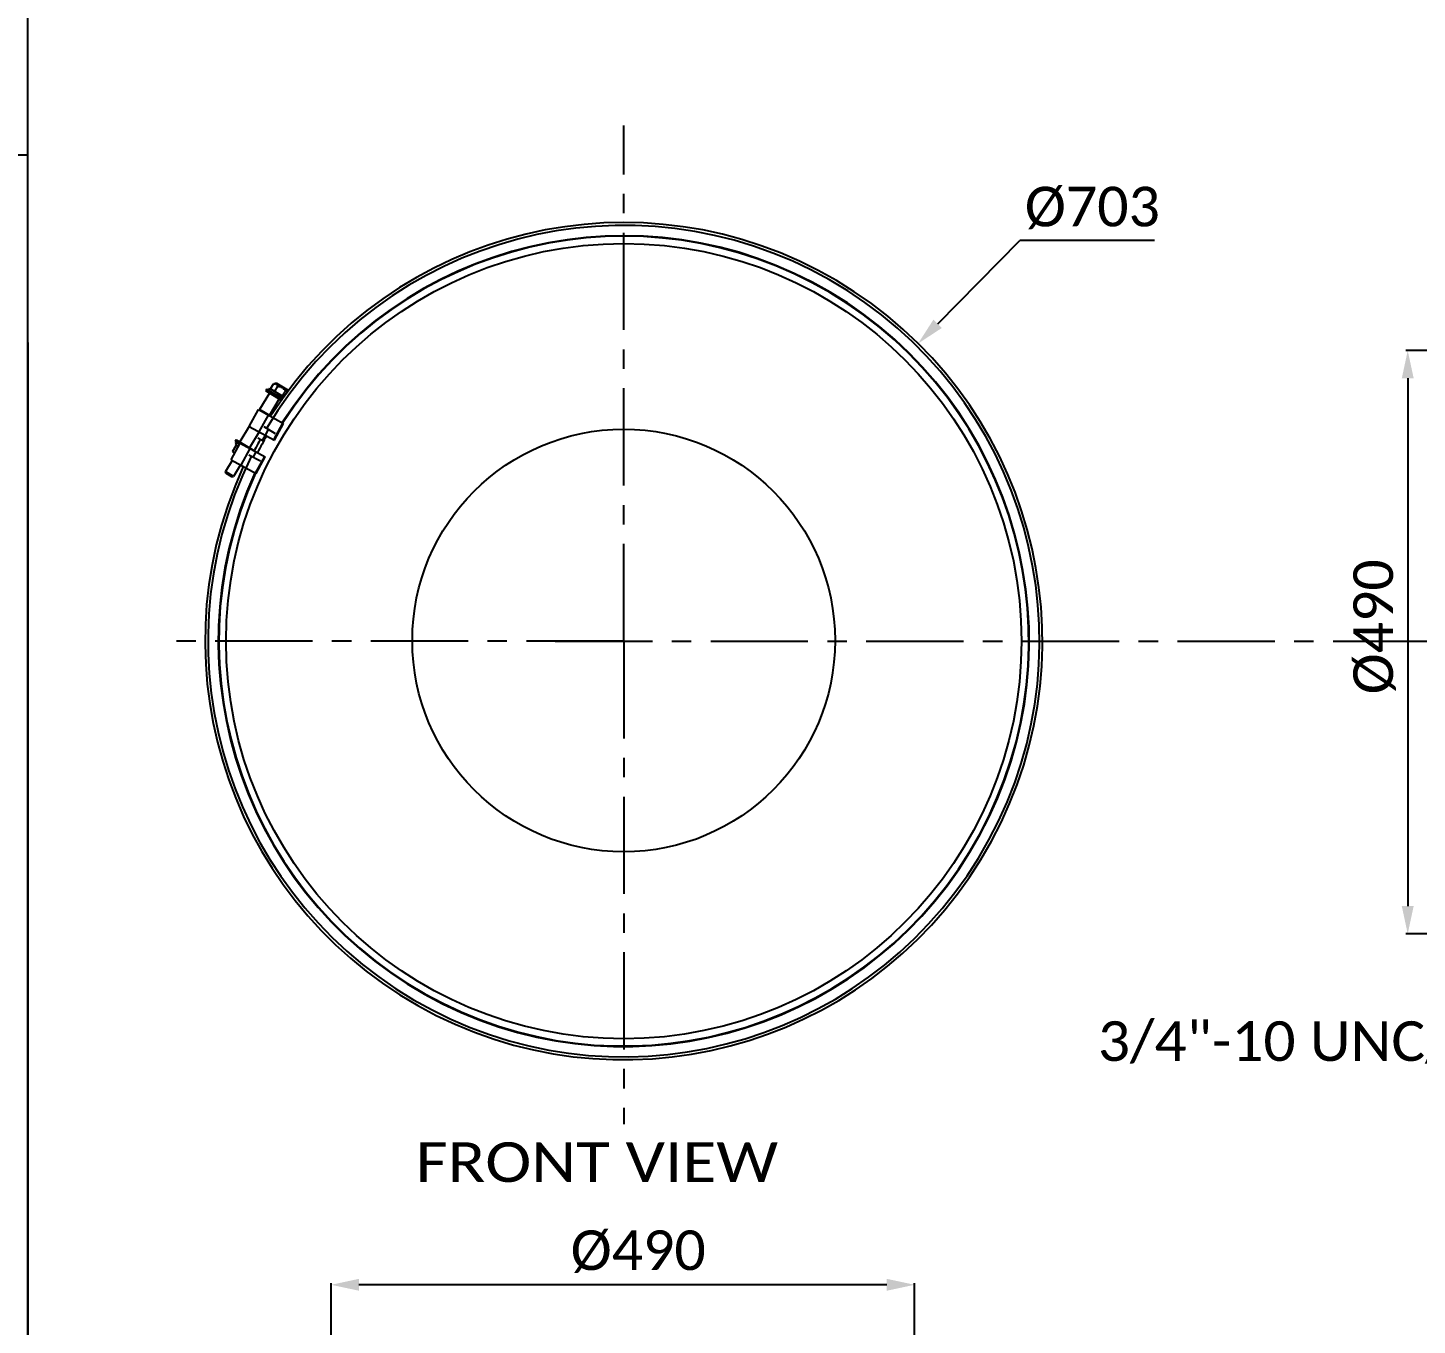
# Model space of a CAD drawing. Header units: millimetres. Extents: x 0 to 7169, y -1866 to 3918.
# Drawn here: x 3796 to 4963, y 290 to 1380 of the extents above; entities that cross this region are included whole.
import ezdxf
from ezdxf.enums import TextEntityAlignment as Align

# ---------------------------------------------------------------- set-up
doc = ezdxf.new("R2010")
doc.units = ezdxf.units.MM
doc.header["$LTSCALE"] = 217.8
doc.header["$PDMODE"] = 3
doc.header["$PDSIZE"] = 8
doc.linetypes.add('CENTER', pattern=[0.6, 0.375, -0.075, 0.075, -0.075])
doc.layers.get('0').update_dxf_attribs({"linetype": 'CONTINUOUS'})
doc.layers.get('Defpoints').update_dxf_attribs({"linetype": 'CONTINUOUS'})
doc.layers.add('00_BUW_DATUM', color=7, linetype='CONTINUOUS')
doc.layers.add('02___PRT_ALL_AXES', color=7, linetype='CONTINUOUS')
doc.styles.get("Standard").update_dxf_attribs({"font": 'calibri.ttf'})
doc.dimstyles.new('DIMSTYLE_1', dxfattribs={"dimtxt": 33.333333, "dimasz": 23.333333, "dimexe": 1.5, "dimexo": 1, "dimtad": 1, "dimdec": 0, "dimdsep": 46, "dimtxsty": 'Standard', "dimblk": '_FILLED', "dimblk1": '_FILLED', "dimblk2": '_FILLED', "dimcen": 0.09, "dimazin": 2, "dimtp": 0.01, "dimtm": 0.01, "dimtfac": 1, "dimtdec": 0, "dimtofl": 0, "dimtmove": 0, "dimatfit": 1, "dimldrblk": '_FILLED', "dimfxl": 1, "dimtolj": 1, "dimarcsym": 0})
doc.dimstyles.new('DIMSTYLE_2', dxfattribs={"dimtxt": 33.333333, "dimasz": 23.333333, "dimexe": 1.5, "dimexo": 1, "dimgap": 1.25, "dimtad": 1, "dimdsep": 46, "dimtxsty": 'Standard', "dimblk": '_FILLED', "dimblk1": '_FILLED', "dimblk2": '_FILLED', "dimcen": 0.09, "dimazin": 2, "dimtp": 0.01, "dimtm": 0.01, "dimtfac": 1, "dimtofl": 0, "dimtmove": 0, "dimatfit": 3, "dimldrblk": '_FILLED', "dimfxl": 1, "dimtolj": 1, "dimarcsym": 0})

# ---------------------------------------------------------------- blocks, each defined once
blk = doc.blocks.new('_FILLED')
at = {"color": 0, "linetype": 'ByBlock'}
blk.add_solid([(0, 0), (-1, 0.214), (-1, -0.214)], dxfattribs=at)
blk = doc.blocks.new('*D161')
at = {"color": 0, "linetype": 'Continuous', "lineweight": -2}
for p in [(4560.2, 1131.6), (4742.4, 1201.6)]:
    blk.add_line(p, (4629.3, 1201.6), dxfattribs=at)
at = {"color": 0, "linetype": 'Continuous'}
for p, q in [((4296.5, 865), (4296.7, 865)), ((4296.6, 864.9), (4296.6, 865.1))]:
    blk.add_line(p, q, dxfattribs=at)
at = {"layer": 'Defpoints', "color": 0}
for p in [(4543.8, 1115), (4049.4, 614.9)]:
    blk.add_point(p, dxfattribs=at)
at = {"color": 0, "linetype": 'ByBlock', "lineweight": -2, "xscale": 23.3333333333, "yscale": 23.3333333333, "zscale": 23.3333333333, "rotation": 225.329747817402}
blk.add_blockref('_FILLED', (4543.8, 1115), dxfattribs=at)
at = {"color": 0, "insert": (4633.4, 1246.7), "char_height": 33.33, "attachment_point": 1, "line_spacing_factor": 0.9}
blk.add_mtext('\\A1;%%c703', dxfattribs=at)
blk = doc.blocks.new('*D177')
at = {"color": 0, "linetype": 'Continuous', "lineweight": -2}
for p, q in [((5440.5, 1109.1), (4953.5, 1109.1)), ((4955, 1085.8), (4955, 642.4)), ((5440.5, 619.1), (4953.5, 619.1))]:
    blk.add_line(p, q, dxfattribs=at)
at = {"layer": 'Defpoints', "color": 0}
for p in [(5441.5, 1109.1), (4955, 619.1), (5441.5, 619.1)]:
    blk.add_point(p, dxfattribs=at)
at = {"color": 0, "linetype": 'ByBlock', "lineweight": -2, "xscale": 23.3333333333, "yscale": 23.3333333333, "zscale": 23.3333333333}
for p, rotation in [((4955, 1109.1), 90), ((4955, 619.1), 270)]:
    blk.add_blockref('_FILLED', p, dxfattribs=dict(at, rotation=rotation))
at = {"color": 0, "insert": (4909.3, 877), "char_height": 33.33, "attachment_point": 2, "rotation": 90, "line_spacing_factor": 0.9}
blk.add_mtext('\\A1;%%c490', dxfattribs=at)
blk = doc.blocks.new('*D316')
at = {"color": 0, "linetype": 'Continuous', "lineweight": -2}
for p, q in [((4050.8, -161.2), (4050.8, 325.8)), ((4517.5, 324.3), (4074.1, 324.3)), ((4540.8, -161.2), (4540.8, 325.8))]:
    blk.add_line(p, q, dxfattribs=at)
at = {"layer": 'Defpoints', "color": 0}
for p in [(4050.8, 324.3), (4050.8, -162.2), (4540.8, -162.2)]:
    blk.add_point(p, dxfattribs=at)
at = {"color": 0, "linetype": 'ByBlock', "lineweight": -2, "xscale": 23.3333333333, "yscale": 23.3333333333, "zscale": 23.3333333333, "rotation": 180}
blk.add_blockref('_FILLED', (4050.8, 324.3), dxfattribs=at)
at = {"color": 0, "linetype": 'ByBlock', "lineweight": -2, "xscale": 23.3333333333, "yscale": 23.3333333333, "zscale": 23.3333333333}
blk.add_blockref('_FILLED', (4540.8, 324.3), dxfattribs=at)
at = {"color": 0, "insert": (4308.7, 370), "char_height": 33.33, "attachment_point": 2, "line_spacing_factor": 0.9}
blk.add_mtext('\\A1;%%c490', dxfattribs=at)

msp = doc.modelspace()

# ---------------------------------------------------------------- linework, layer by layer
at = {"color": 0, "linetype": 'Continuous'}
for p, q in [((3796.019, 1115.979), (3796.019, 3918.057)), ((3796.019, -1866.261), (3796.019, 1115.979)), ((3796.019, 1115.979), (3796.019, -1686.098))]:
    msp.add_line(p, q, dxfattribs=at)
at = {"color": 7, "linetype": 'Continuous'}
msp.add_line((0, 1273.561), (3796.019, 1273.561), dxfattribs=at)
at = {"linetype": 'Continuous'}
for p, q in [((3996.857, 1076.648), (3995.977, 1075.194)), ((4009.071, 1067.26), (3995.977, 1075.194)), ((3996.857, 1076.648), (4010.037, 1068.662)), ((3999.073, 1077.411), (3998.14, 1075.871)), ((3999.073, 1077.411), (4011.061, 1070.147)), ((3999.926, 1076.894), (4002.51, 1081.159)), ((4002.743, 1081.222), (4002.695, 1081.209)), ((4004.994, 1081.774), (4002.742, 1081.221)), ((4003.37, 1074.807), (4005.955, 1079.072)), ((4004.995, 1081.773), (4014.739, 1075.869)), ((4009.787, 1070.919), (4012.372, 1075.184)), ((4014.739, 1075.869), (4014.886, 1075.269)), ((3998.97, 1073.381), (3990.679, 1059.697)), ((4007.196, 1068.397), (3998.904, 1054.713)), ((3982.027, 1045.386), (3989.678, 1059.438)), ((3989.678, 1059.438), (4010.818, 1047.927)), ((3990.474, 1040.786), (3998.125, 1054.838)), ((4000.159, 1053.952), (3990.679, 1059.697)), ((3992.817, 1058.401), (3992.51, 1057.896)), ((3999.659, 1054.255), (3999.544, 1054.066)), ((3982.2, 1045.703), (3974.096, 1032.329)), ((3982.027, 1045.386), (4003.166, 1033.875)), ((3990.468, 1040.79), (3982.322, 1027.344)), ((3995.525, 1038.035), (3998.077, 1042.722)), ((4002.665, 1034.147), (4010.317, 1048.199)), ((4003.166, 1033.875), (4010.818, 1047.927)), ((3966.724, 1017.282), (3974.375, 1031.334)), ((3971.102, 1034.142), (3970.221, 1032.688)), ((3973.899, 1030.46), (3970.221, 1032.688)), ((3971.504, 1031.911), (3970.572, 1030.372)), ((3973.037, 1028.877), (3970.572, 1030.372)), ((3971.102, 1034.142), (3986.438, 1024.85)), ((3974.375, 1031.334), (3995.514, 1019.823)), ((3995.525, 1038.036), (3992.767, 1033.484)), ((3996.62, 1037.389), (3995.796, 1037.888)), ((3967.61, 1016.8), (3961.983, 1007.514)), ((3966.724, 1017.282), (3987.863, 1005.771)), ((3975.17, 1012.683), (3982.822, 1026.734)), ((3985.322, 1019.297), (3987.874, 1023.984)), ((3987.362, 1006.044), (3995.014, 1020.096)), ((3987.863, 1005.771), (3995.514, 1019.823)), ((3962.32, 1006.14), (3961.983, 1007.514)), ((3968.825, 1003.368), (3961.983, 1007.514)), ((3967.452, 1003.031), (3962.32, 1006.14)), ((3974.643, 1012.97), (3968.825, 1003.368)), ((3967.452, 1003.031), (3968.825, 1003.368))]:
    msp.add_line(p, q, dxfattribs=at)
msp.add_circle((4296.489, 865.493), 177.5)
for points, knots in [([(4002.51, 1081.159), (4002.907, 1081.242), (4003.669, 1081.349), (4004.813, 1081.073), (4005.587, 1080.187), (4005.845, 1079.462), (4005.955, 1079.072)], [0, 0, 0, 0, 0.26524575, 0.49999681, 0.73475981, 1, 1, 1, 1]), ([(4005.955, 1079.072), (4006.605, 1079.019), (4007.902, 1078.826), (4009.738, 1078.076), (4011.253, 1076.796), (4012.024, 1075.736), (4012.372, 1075.184)], [0, 0, 0, 0, 0.25017087, 0.49999558, 0.74983195, 1, 1, 1, 1]), ([(4012.372, 1075.184), (4012.588, 1075.246), (4013.008, 1075.345), (4013.626, 1075.389), (4014.194, 1075.277), (4014.506, 1075.07), (4014.633, 1074.946)], [0, 0, 0, 0, 0.28387876, 0.54207968, 0.77575923, 1, 1, 1, 1])]:
    msp.add_open_spline(points, degree=3, knots=knots, dxfattribs=at)
at = {"layer": '00_BUW_DATUM', "linetype": 'Continuous'}
for p, q in [((3968.201, 1024.536), (3971.123, 1029.359)), ((3971.123, 1029.359), (3971.244, 1029.357)), ((3971.244, 1029.357), (3972.282, 1029.335)), ((3968.201, 1024.536), (3968.258, 1024.429)), ((3968.758, 1023.519), (3968.258, 1024.429)), ((3969.782, 1022.899), (3968.758, 1023.519))]:
    msp.add_line(p, q, dxfattribs=at)
msp.add_arc((3970.793, 1025.358), 2.626, 238.839378, 247.732857, dxfattribs=at)
for points in [[(3971.244, 1029.357), (3971.55, 1029.351), (3972.146, 1029.294), (3972.711, 1029.075), (3972.957, 1028.926)], [(3968.258, 1024.429), (3968.406, 1024.161), (3968.732, 1023.659), (3969.187, 1023.259), (3969.434, 1023.11)]]:
    msp.add_open_spline(points, degree=3, knots=[0, 0, 0, 0, 0.51528736, 1, 1, 1, 1], dxfattribs=at)
at = {"layer": '02___PRT_ALL_AXES', "linetype": 'CENTER'}
for p, q in [((4296.489, 864.993), (4296.489, 1298.089)), ((4296.489, 864.993), (3911.556, 864.993)), ((4238.898, 864.993), (6831.845, 864.993)), ((4296.489, 864.993), (4296.489, 459.212))]:
    msp.add_line(p, q, dxfattribs=at)
at = {"layer": '02___PRT_ALL_AXES', "linetype": 'Continuous'}
for p, q in [((4004.018, 1039.185), (3994.474, 1044.867)), ((3994.179, 1032.701), (3989.099, 1035.518)), ((3991.517, 1016.226), (3981.564, 1021.16))]:
    msp.add_line(p, q, dxfattribs=at)
msp.add_circle((4296.579, 864.993), 334, dxfattribs=at)
for radius, start, end in [(351.6, 155.345062, 147.515463), (349.183, 153.630262, 149.230262), (340.492, 155.473527, 147.386998), (340.1, 155.47943, 147.381095), (349.183, 150.987647, 152.743465), (346, 150.10136, 152.751534)]:
    msp.add_arc((4296.579, 864.993), radius, start, end, dxfattribs=at)

# ---------------------------------------------------------------- texts
at = {"color": 0, "linetype": 'Continuous', "width": 1.012804}
msp.add_text('3/4"-10 UNC/M20 ( X 12 NOS)', height=33.33333, dxfattribs=at).set_placement((4694.815, 512.325), (5345.399, 512.325), align=Align.FIT)
at = {"linetype": 'Continuous', "width": 1.109888}
msp.add_text('FRONT VIEW', height=33.3333, dxfattribs=at).set_placement((4121.876, 410.659), (4426.156, 410.659), align=Align.FIT)

# ---------------------------------------------------------------- dimensions: what is measured, and where the dimension line sits
at = {"linetype": 'Continuous'}
dim = msp.add_diameter_dim_2p(p1=(4049.395, 614.947), p2=(4543.763, 1115.038), text='%%c<>', dimstyle='DIMSTYLE_1', override={"dimtih": 1, "dimtoh": 1, "dimpost": '<>'}, dxfattribs=at)
dim.commit()
dim.dimension.update_dxf_attribs({"geometry": '*D161', "text_midpoint": (4687.907, 1201.612), "dimtype": 163})
at = {"color": 0, "linetype": 'Continuous'}
for base, p1, p2, angle, picture, middle in [((4954.997, 619.108), (5441.511, 1109.108), (5441.511, 619.108), 270, '*D177', (4954.997, 877.042)), ((4050.785, 324.326), (4540.785, -162.188), (4050.785, -162.188), 180, '*D316', (4308.718, 324.326))]:
    dim = msp.add_linear_dim(base=base, p1=p1, p2=p2, angle=angle, text='%%c<>', dimstyle='DIMSTYLE_2', dxfattribs=at)
    dim.commit()
    dim.dimension.update_dxf_attribs({"geometry": picture, "text_midpoint": middle, "dimtype": 160})

doc.saveas('drawing.dxf')
